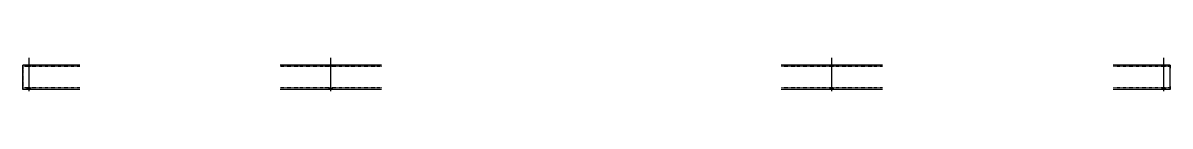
# Model space of a CAD drawing. Header units: millimetres. Extents: x 10 to 16083, y 10 to 322.
# Drawn here: x 11353 to 16083, y 13 to 151 of the extents above; entities that cross this region are included whole.
import ezdxf

# ---------------------------------------------------------------- set-up
doc = ezdxf.new("R2010")
doc.units = ezdxf.units.MM
doc.linetypes.add('DXK_LINE_DOT2', pattern=[3.9198, 1.9599, -1.9599])
doc.layers.add('STÅL', color=7, linetype='Continuous')

msp = doc.modelspace()

# ---------------------------------------------------------------- hatches: boundary and pattern name
at = {"layer": 'STÅL', "linetype": 'Continuous'}
for points in [[(11371.2, 115), (11385.2, 115), (11385.2, 121), (11371.2, 121)], [(11371.2, 115), (11385.2, 115), (11385.2, 121), (11371.2, 121)], [(12616.1, 115), (12630.1, 115), (12630.1, 121), (12616.1, 121)], [(12616.1, 115), (12630.1, 115), (12630.1, 121), (12616.1, 121)], [(14695.1, 121), (14681.1, 121), (14681.1, 115), (14695.1, 115)], [(14695.1, 121), (14681.1, 121), (14681.1, 115), (14695.1, 115)], [(16065.2, 121), (16051.2, 121), (16051.2, 115), (16065.2, 115)], [(16065.2, 121), (16051.2, 121), (16051.2, 115), (16065.2, 115)], [(11371.2, 21), (11385.2, 21), (11385.2, 27), (11371.2, 27)], [(11371.2, 21), (11385.2, 21), (11385.2, 27), (11371.2, 27)], [(12616.1, 21), (12630.1, 21), (12630.1, 27), (12616.1, 27)], [(12616.1, 21), (12630.1, 21), (12630.1, 27), (12616.1, 27)], [(14695.1, 27), (14681.1, 27), (14681.1, 21), (14695.1, 21)], [(14695.1, 27), (14681.1, 27), (14681.1, 21), (14695.1, 21)], [(16065.2, 27), (16051.2, 27), (16051.2, 21), (16065.2, 21)], [(16065.2, 27), (16051.2, 27), (16051.2, 21), (16065.2, 21)]]:
    msp.add_hatch(color=3, dxfattribs=at).paths.add_polyline_path(points)

# ---------------------------------------------------------------- linework, layer by layer
at = {"layer": 'STÅL', "color": 3, "linetype": 'Continuous'}
for p, q in [((11378.2, 13.5), (11378.2, 151)), ((11378.2, 13.5), (11378.2, 151)), ((12623.1, 13.5), (12623.1, 151)), ((12623.1, 13.5), (12623.1, 151)), ((14688.1, 13.5), (14688.1, 151)), ((14688.1, 13.5), (14688.1, 151)), ((16058.2, 13.5), (16058.2, 151)), ((16058.2, 13.5), (16058.2, 151)), ((11371.2, 115), (11371.2, 121)), ((11371.2, 115), (11371.2, 121)), ((11385.2, 115), (11385.2, 121)), ((11385.2, 115), (11385.2, 121)), ((12616.1, 115), (12616.1, 121)), ((12616.1, 115), (12616.1, 121)), ((12630.1, 115), (12630.1, 121)), ((12630.1, 115), (12630.1, 121)), ((14681.1, 115), (14681.1, 121)), ((14681.1, 115), (14681.1, 121)), ((14695.1, 115), (14695.1, 121)), ((14695.1, 115), (14695.1, 121)), ((16051.2, 115), (16051.2, 121)), ((16051.2, 115), (16051.2, 121)), ((16065.2, 115), (16065.2, 121)), ((16065.2, 115), (16065.2, 121)), ((11371.2, 21), (11371.2, 27)), ((11371.2, 21), (11371.2, 27)), ((11385.2, 21), (11385.2, 27)), ((11385.2, 21), (11385.2, 27)), ((12616.1, 21), (12616.1, 27)), ((12616.1, 21), (12616.1, 27)), ((12630.1, 21), (12630.1, 27)), ((12630.1, 21), (12630.1, 27)), ((14681.1, 21), (14681.1, 27)), ((14681.1, 21), (14681.1, 27)), ((14695.1, 21), (14695.1, 27)), ((14695.1, 21), (14695.1, 27)), ((16051.2, 21), (16051.2, 27)), ((16051.2, 21), (16051.2, 27)), ((16065.2, 21), (16065.2, 27)), ((16065.2, 21), (16065.2, 27))]:
    msp.add_line(p, q, dxfattribs=at)
at = {"layer": 'STÅL', "color": 2, "linetype": 'Continuous'}
for p, q in [((11587.2, 121), (11353.2, 121)), ((11353.2, 120.1), (11353.2, 121)), ((11353.2, 117.5), (11353.2, 120.1)), ((11353.2, 113.6), (11353.2, 117.5)), ((11353.2, 109), (11353.2, 113.6)), ((11353.2, 33), (11353.2, 109)), ((12832.1, 121), (12414.1, 121)), ((14897.1, 121), (14479.1, 121)), ((16083.2, 121), (15849.2, 121)), ((16083.2, 121), (16083.2, 120.1)), ((16083.2, 120.1), (16083.2, 117.5)), ((16083.2, 117.5), (16083.2, 113.6)), ((16083.2, 113.6), (16083.2, 109)), ((16083.2, 33), (16083.2, 109)), ((11353.2, 28.4), (11353.2, 33)), ((11353.2, 24.5), (11353.2, 28.4)), ((11353.2, 21.9), (11353.2, 24.5)), ((11353.2, 21), (11353.2, 21.9)), ((11587.2, 21), (11353.2, 21)), ((12832.1, 21), (12414.1, 21)), ((14897.1, 21), (14479.1, 21)), ((16083.2, 21), (15849.2, 21)), ((16083.2, 33), (16083.2, 28.4)), ((16083.2, 28.4), (16083.2, 24.5)), ((16083.2, 24.5), (16083.2, 21.9)), ((16083.2, 21.9), (16083.2, 21))]:
    msp.add_line(p, q, dxfattribs=at)
at = {"layer": 'STÅL', "color": 7, "linetype": 'DXK_LINE_DOT2'}
for p, q in [((11353.2, 121), (11353.2, 121)), ((11353.2, 121), (11353.2, 120.1)), ((11353.2, 120.1), (11353.2, 117.5)), ((11353.2, 117.5), (11353.2, 113.2)), ((11353.2, 115), (11353.2, 115)), ((11587.2, 115), (11353.2, 115)), ((11353.2, 114.5), (11353.2, 115)), ((11353.2, 114.5), (11353.2, 115)), ((11353.2, 113.6), (11353.2, 114.5)), ((11353.2, 113.6), (11353.2, 114.5)), ((11353.2, 111.3), (11353.2, 113.6)), ((11353.2, 113.2), (11353.2, 113.6)), ((11353.2, 111.3), (11353.2, 113.2)), ((11353.2, 113.2), (11353.2, 109)), ((11353.2, 111.3), (11353.2, 33)), ((11353.2, 111.3), (11353.2, 33)), ((11353.2, 30.7), (11353.2, 109)), ((12832.1, 115), (12414.1, 115)), ((14897.1, 115), (14479.1, 115)), ((16083.2, 115), (15849.2, 115)), ((16083.2, 120.1), (16083.2, 121)), ((16083.2, 117.5), (16083.2, 120.1)), ((16083.2, 113.6), (16083.2, 117.5)), ((16083.2, 114.5), (16083.2, 115)), ((16083.2, 114.5), (16083.2, 115)), ((16083.2, 113.6), (16083.2, 114.5)), ((16083.2, 113.6), (16083.2, 114.5)), ((16083.2, 111.3), (16083.2, 113.6)), ((16083.2, 113.2), (16083.2, 113.6)), ((16083.2, 109), (16083.2, 113.6)), ((16083.2, 111.3), (16083.2, 113.2)), ((16083.2, 30.7), (16083.2, 111.3)), ((16083.2, 30.7), (16083.2, 111.3)), ((16083.2, 30.7), (16083.2, 109)), ((11353.2, 33), (11353.2, 30.7)), ((11353.2, 30.7), (11353.2, 33)), ((11353.2, 30.7), (11353.2, 28.8)), ((11353.2, 28.8), (11353.2, 30.7)), ((11353.2, 30.7), (11353.2, 27.5)), ((11353.2, 28.8), (11353.2, 27.5)), ((11353.2, 27.5), (11353.2, 28.8)), ((11353.2, 27.5), (11353.2, 27)), ((11353.2, 27), (11353.2, 27.5)), ((11353.2, 27.5), (11353.2, 24.5)), ((11353.2, 27), (11353.2, 27)), ((11587.2, 27), (11353.2, 27)), ((11353.2, 24.5), (11353.2, 21.9)), ((11353.2, 21.9), (11353.2, 21)), ((11353.2, 21), (11353.2, 21)), ((12832.1, 27), (12414.1, 27)), ((14897.1, 27), (14479.1, 27)), ((16083.2, 27), (15849.2, 27)), ((16083.2, 30.7), (16083.2, 28.8)), ((16083.2, 28.8), (16083.2, 30.7)), ((16083.2, 28.4), (16083.2, 30.7)), ((16083.2, 28.8), (16083.2, 27.5)), ((16083.2, 27.5), (16083.2, 28.8)), ((16083.2, 24.5), (16083.2, 28.4)), ((16083.2, 27.5), (16083.2, 27)), ((16083.2, 27), (16083.2, 27.5)), ((16083.2, 21.9), (16083.2, 24.5)), ((16083.2, 21), (16083.2, 21.9))]:
    msp.add_line(p, q, dxfattribs=at)

doc.saveas('drawing.dxf')
